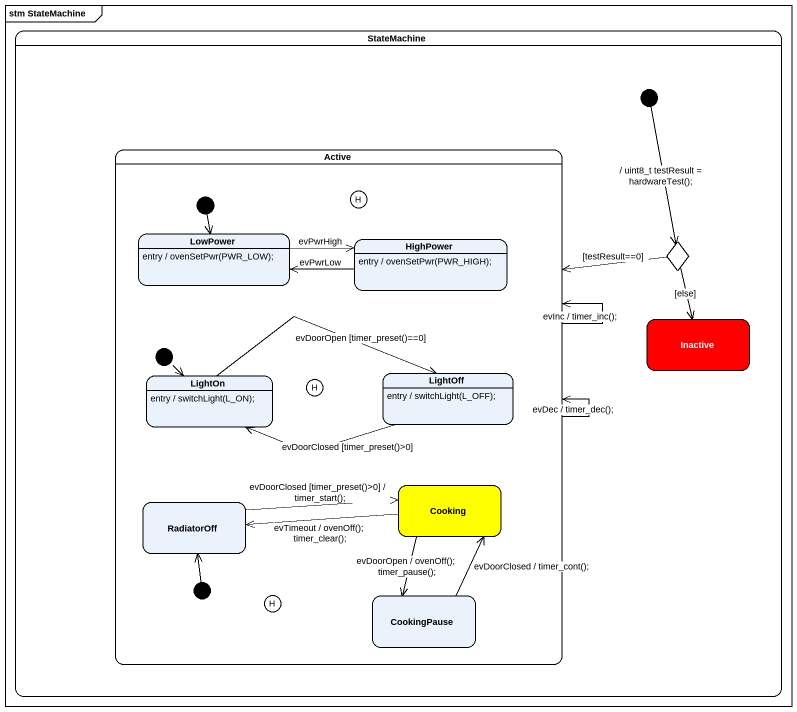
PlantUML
@startuml
mainframe stm StateMachine
hide empty description
state StateMachine {
  state Active {
    state initial2 <<start>>
    state history1 <<history>>
    state LowPower
    LowPower : entry / ovenSetPwr(PWR_LOW);
    state HighPower
    HighPower : entry / ovenSetPwr(PWR_HIGH);
    state LightOn
    LightOn : entry / switchLight(L_ON);
    state initial3 <<start>>
    state history2 <<history>>
    state LightOff
    LightOff : entry / switchLight(L_OFF);
    state Cooking #FFFF00
    state RadiatorOff
    state initial4 <<start>>
    state history3 <<history>>
    state CookingPause
  }
  state choice1 <<choice>>
  state Inactive #FF0000
  [*] --> choice1 : / uint8_t testResult = hardwareTest();
}
Active --> Active : evInc / timer_inc();
Active --> Active : evDec / timer_dec();
initial2 --> LowPower
LowPower -right-> HighPower : evPwrHigh
HighPower -left-> LowPower : evPwrLow
choice1 -left-> Active : [testResult==0]
choice1 --> Inactive : [else]
LightOn -right-> LightOff : evDoorOpen [timer_preset()==0]
initial3 --> LightOn
LightOff -left-> LightOn : evDoorClosed [timer_preset()>0]
Cooking -left-> RadiatorOff : evTimeout / ovenOff(); timer_clear();
Cooking --> CookingPause : evDoorOpen / ovenOff(); timer_pause();
RadiatorOff -right-> Cooking : evDoorClosed [timer_preset()>0] / timer_start();
initial4 -up-> RadiatorOff
CookingPause -up-> Cooking : evDoorClosed / timer_cont();
@enduml
